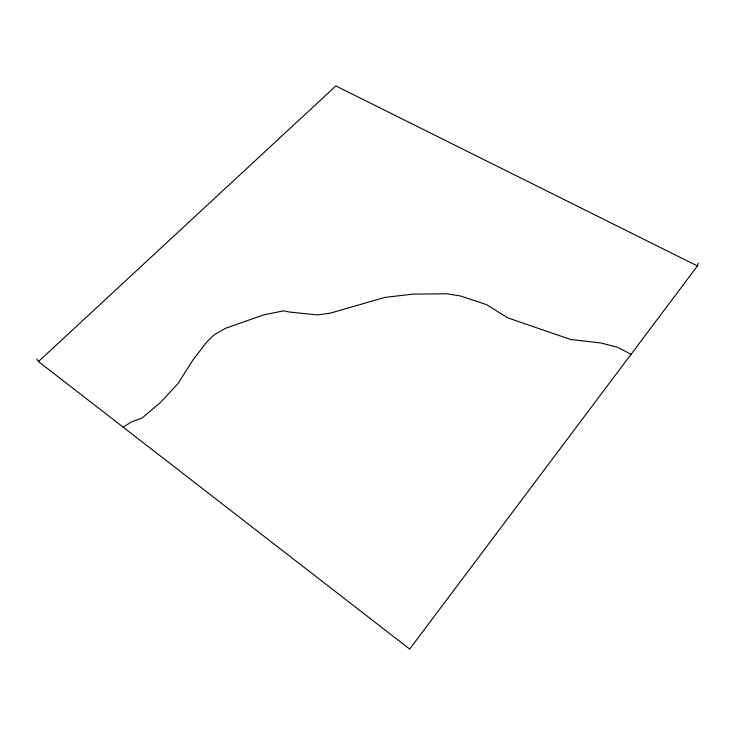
<?xml version="1.0" encoding="UTF-8"?>
<svg xmlns="http://www.w3.org/2000/svg" width="735" height="735" viewBox="0 0 735 735"><rect width="100%" height="100%" fill="white"/><g stroke="black" fill="none" stroke-linecap="round" stroke-linejoin="round"><path stroke-width="1.1" d="M36.75 359.112L38.468 361.565L409.671 649.078L697.423 265.951L698.25 263.093M38.468 361.565L335.858 85.921L697.423 265.951M123.223 427.2L131.299 421.945L141.974 418.142L160.322 402.651L177.934 383.661L192.827 360.15L206.994 341.683L214.078 334.903L225.489 328.315L263.828 314.828L283.747 310.813L288.947 311.98L317.428 314.947L330.465 313.101L384.828 297.399L413.254 294.11L446.917 293.77L460.404 295.985L486.395 304.556L507.903 317.924L570.939 339.561L600.881 342.979L617.483 347.269L631.053 354.316"/></g></svg>
